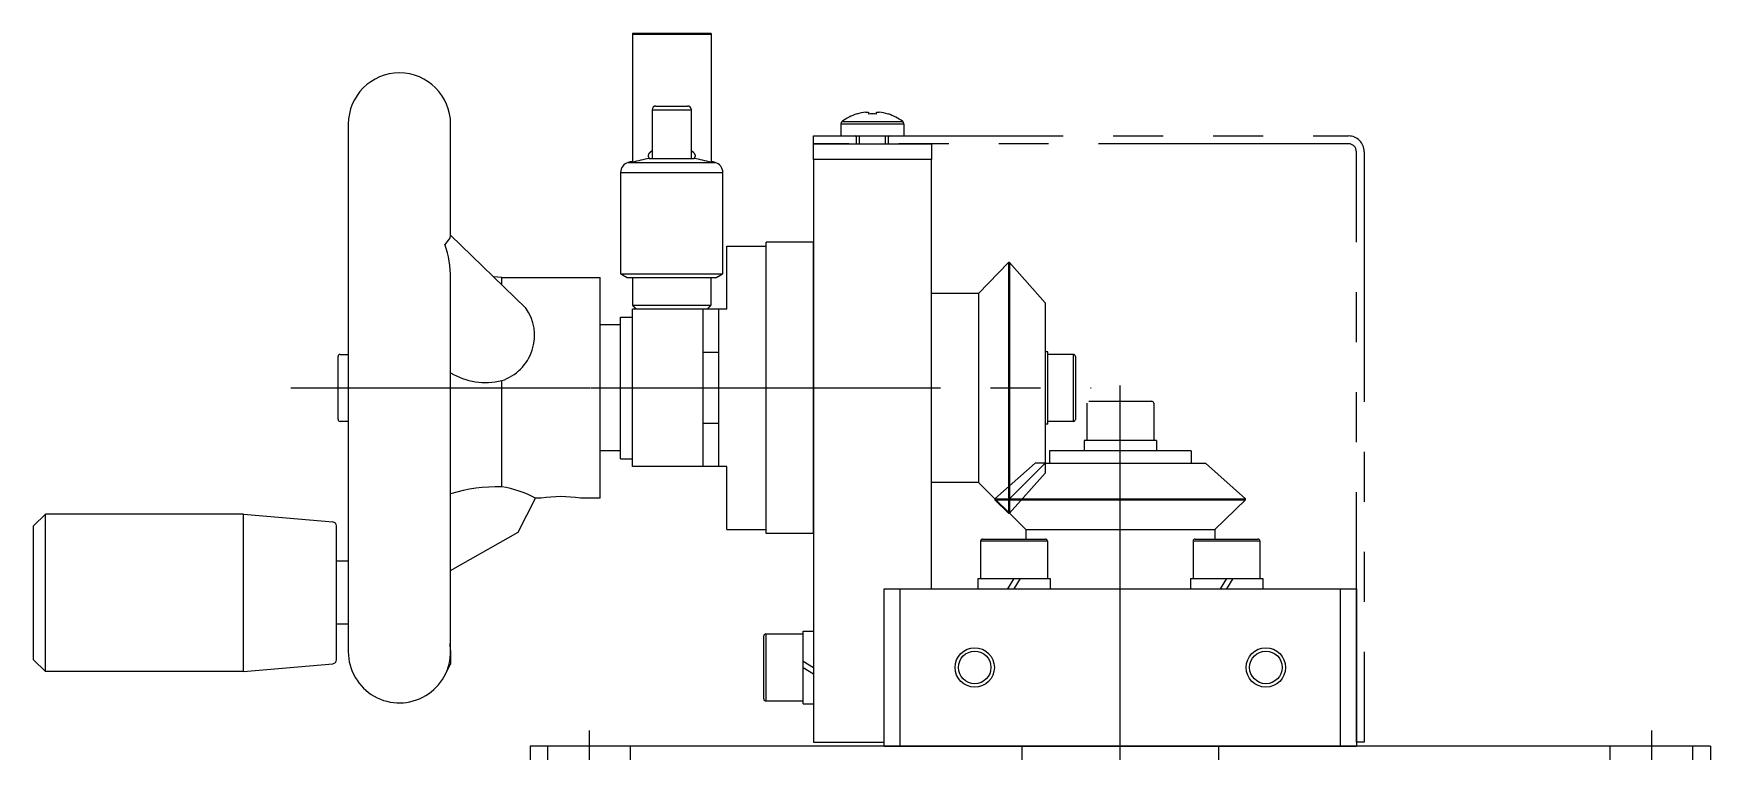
# Model space of a CAD drawing. Extents: x -165 to 387, y -458 to 75.
# Drawn here: x 171.9 to 385, y -260.7 to -169.5 of the extents above; entities that cross this region are included whole.
import ezdxf

# ---------------------------------------------------------------- set-up
doc = ezdxf.new("R2010")
doc.units = 0
for name, pattern in [('CENTER', [50.8, 31.75, -6.35, 6.35, -6.35]), ('DASHED', [19.05, 12.7, -6.35]), ('PHANTOM', [63.5, 31.75, -6.35, 6.35, -6.35, 6.35, -6.35])]:
    doc.linetypes.add(name, pattern=pattern)
doc.layers.get('0').update_dxf_attribs({"linetype": 'CONTINUOUS'})
doc.layers.add('CENTER', color=1, linetype='CENTER')
doc.layers.add('SCALE', color=7, linetype='CONTINUOUS')

msp = doc.modelspace()

# ---------------------------------------------------------------- linework, layer by layer
at = {"color": 7, "linetype": 'CONTINUOUS'}
for p, q in [((248, -169.5), (248, -169.62)), ((248, -169.62), (248, -185.88)), ((258, -169.62), (248, -169.62)), ((258, -169.5), (258, -169.62)), ((258, -169.62), (258, -185.88)), ((251, -178.7), (255, -178.7)), ((211.9, -181), (211.9, -248)), ((224.9, -195.12), (224.9, -181)), ((250.5, -179.2), (255.5, -179.2)), ((274.5, -180.96), (274.5, -182.5)), ((274.5, -180.96), (278.5, -180.96)), ((274.65, -180.67), (278.5, -180.67)), ((276.52, -179.73), (276.51, -179.71)), ((277.63, -179.48), (277.99, -179.48)), ((277.99, -179.48), (277.99, -179.73)), ((278.5, -180.67), (282.35, -180.67)), ((278.5, -180.96), (282.5, -180.96)), ((279.02, -179.48), (279.37, -179.48)), ((279.02, -179.73), (279.02, -179.48)), ((280.49, -179.71), (280.48, -179.73)), ((282.5, -180.96), (282.5, -182.5)), ((274.5, -182.5), (278.5, -182.5)), ((276.5, -183.5), (276.5, -182.7)), ((278.5, -182.5), (282.5, -182.5)), ((280.5, -182.7), (280.5, -183.5)), ((250.16, -185.38), (255.84, -185.38)), ((271, -185.5), (271, -183.5)), ((271, -183.5), (286, -183.5)), ((286, -183.5), (286, -185.5)), ((246.5, -187.14), (259.5, -187.14)), ((247.47, -185.88), (258.53, -185.88)), ((286, -185.5), (271, -185.5)), ((271, -185.5), (271, -259.5)), ((286, -240), (286, -185.5)), ((234.43, -204.31), (224.9, -195.12)), ((265, -233), (265, -196)), ((271, -233), (271, -196)), ((260, -196.5), (265, -196.5)), ((260, -204.5), (260, -196.5)), ((246.5, -200), (259.5, -200)), ((295.79, -198.57), (292, -202.5)), ((295.93, -198.57), (295.79, -198.57)), ((295.79, -198.57), (295.79, -214.5)), ((300.44, -203.68), (295.93, -198.57)), ((295.93, -198.57), (295.93, -214.5)), ((224.9, -247.86), (224.9, -200.61)), ((231.4, -200.5), (230.39, -200.41)), ((231.4, -200.5), (243.9, -200.5)), ((231.4, -201.39), (231.4, -200.5)), ((243.9, -228.5), (243.9, -200.5)), ((247.37, -200.5), (258.63, -200.5)), ((248, -204), (258, -204)), ((248, -224.5), (248, -204.5)), ((257, -224.5), (257, -204.5)), ((259, -224.5), (259, -204.5)), ((292, -202.5), (286, -202.5)), ((292, -202.5), (292, -214.5)), ((300.44, -203.68), (300.44, -214.5)), ((246.5, -206.5), (243.9, -206.5)), ((246.5, -205.5), (248, -205.5)), ((246.5, -223.5), (246.5, -205.5)), ((248, -223.5), (248, -205.5)), ((210.6, -218.5), (210.6, -210.5)), ((210.85, -210.25), (211.9, -210.25)), ((300.8, -209.9), (300.44, -209.9)), ((300.8, -219.1), (300.8, -209.9)), ((304.05, -210.25), (300.8, -210.25)), ((304.05, -218.75), (304.05, -210.25)), ((304.3, -210.5), (304.3, -218.5)), ((231.4, -227.06), (231.4, -213.57)), ((292, -214.5), (292, -226.5)), ((295.79, -214.5), (295.79, -230.42)), ((295.93, -214.5), (295.93, -230.42)), ((300.44, -214.5), (300.44, -224.06)), ((305.75, -216.45), (305.75, -221.2)), ((306, -216.2), (314, -216.2)), ((314.25, -216.45), (314.25, -221.2)), ((211.9, -218.75), (210.85, -218.75)), ((300.8, -219.1), (300.44, -219.1)), ((304.05, -218.75), (300.8, -218.75)), ((305.4, -221.2), (305.4, -222.5)), ((314.6, -221.2), (305.4, -221.2)), ((314.6, -221.2), (314.6, -222.5)), ((246.5, -222.5), (243.9, -222.5)), ((246.5, -223.5), (248, -223.5)), ((301, -222.5), (301, -224.06)), ((319, -222.5), (301, -222.5)), ((319, -222.5), (319, -224.06)), ((260, -232.5), (260, -224.5)), ((300.44, -224.06), (295.93, -228.57)), ((300.44, -224.06), (320.82, -224.06)), ((325.92, -228.57), (320.82, -224.06)), ((292, -226.5), (286, -226.5)), ((292, -226.5), (298, -232.5)), ((233.47, -232.83), (235.7, -228.5)), ((236.4, -228.5), (235.7, -228.5)), ((243.9, -228.5), (241.4, -228.5)), ((294.08, -228.57), (294.08, -228.71)), ((294.08, -228.57), (325.92, -228.57)), ((294.08, -228.71), (295.79, -230.42)), ((294.08, -228.71), (325.92, -228.71)), ((322, -232.5), (325.92, -228.71)), ((325.92, -228.71), (325.92, -228.57)), ((171.9, -232.02), (173.4, -230.52)), ((171.9, -249.02), (171.9, -232.02)), ((198.57, -230.52), (173.4, -230.52)), ((173.4, -250.52), (173.4, -230.52)), ((198.57, -230.52), (209.94, -231.52)), ((198.57, -250.52), (198.57, -230.52)), ((210.4, -249.03), (210.4, -232.02)), ((295.79, -230.42), (295.93, -230.42)), ((224.9, -237.67), (233.47, -232.83)), ((260, -232.5), (265, -232.5)), ((300.75, -233.95), (292.25, -233.95)), ((292.25, -233.95), (292.25, -238.7)), ((292.5, -233.7), (300.5, -233.7)), ((298, -232.5), (298, -233.7)), ((298, -232.5), (322, -232.5)), ((300.75, -233.95), (300.75, -238.7)), ((327.75, -233.95), (319.25, -233.95)), ((319.25, -233.95), (319.25, -238.7)), ((319.5, -233.7), (327.5, -233.7)), ((322, -232.5), (322, -233.7)), ((327.75, -233.95), (327.75, -238.7)), ((211.9, -236.52), (210.4, -236.52)), ((280, -240), (286, -240)), ((280, -259.5), (280, -240)), ((282, -240), (282, -260)), ((282, -240), (338, -240)), ((291.91, -238.7), (291.91, -240)), ((291.91, -238.7), (301.1, -238.7)), ((296.48, -238.7), (295.67, -240)), ((297.29, -238.7), (296.48, -240)), ((301.1, -238.7), (301.1, -240)), ((318.91, -238.7), (318.91, -240)), ((318.91, -238.7), (328.1, -238.7)), ((323.5, -238.7), (322.69, -240)), ((324.31, -238.7), (323.5, -240)), ((328.1, -238.7), (328.1, -240)), ((338, -240), (340, -240)), ((338, -260), (338, -240)), ((340, -240), (340, -260)), ((211.9, -244.52), (210.4, -244.52)), ((224.9, -247.86), (224.85, -246.96)), ((224.85, -246.96), (224.9, -247.02)), ((264.7, -250), (264.7, -246)), ((264.95, -245.75), (264.95, -250)), ((264.95, -245.75), (269.7, -245.75)), ((269.7, -245.4), (271, -245.4)), ((269.7, -254.6), (269.7, -245.4)), ((173.4, -250.52), (171.9, -249.02)), ((224.9, -247.86), (224.9, -249.57)), ((269.7, -249.19), (271, -250)), ((198.57, -250.52), (173.4, -250.52)), ((198.57, -250.52), (209.94, -249.53)), ((224.18, -250.96), (224.9, -249.57)), ((264.7, -254), (264.7, -250)), ((264.95, -250), (264.95, -254.25)), ((269.7, -250), (271, -250.81)), ((264.95, -254.25), (269.7, -254.25)), ((269.7, -254.6), (271, -254.6)), ((271, -259.5), (280, -259.5)), ((280, -260), (280, -259.5)), ((385, -260), (235, -260)), ((235, -260), (235, -440)), ((280, -260), (340, -260)), ((340, -260), (282, -260)), ((385, -260), (385, -440))]:
    msp.add_line(p, q, dxfattribs=at)
at = {"color": 3, "linetype": 'PHANTOM'}
for p, q in [((271, -183.5), (271, -182.5)), ((271, -183.5), (271, -182.5)), ((271, -182.5), (339, -182.5)), ((339, -183.5), (271, -183.5)), ((340, -259.5), (340, -184.5)), ((341, -184.5), (341, -259.5)), ((341, -259.5), (340, -259.5))]:
    msp.add_line(p, q, dxfattribs=at)
at = {"color": 3, "linetype": 'CONTINUOUS'}
for p, q in [((276.88, -183.5), (276.88, -182.5)), ((280.12, -182.5), (280.12, -183.5))]:
    msp.add_line(p, q, dxfattribs=at)
at = {"color": 7}
msp.add_line((257.5, -204.5), (248.5, -204.5), dxfattribs=at)
at = {"color": 1, "linetype": 'CENTER'}
for p, q in [((204.6, -214.5), (306.3, -214.5)), ((310, -260), (310, -214.2))]:
    msp.add_line(p, q, dxfattribs=at)
at = {"color": 3, "linetype": 'DASHED'}
for p, q in [((299.18, -224.06), (294.08, -228.57)), ((300.44, -225.32), (295.93, -230.42)), ((300.44, -224.06), (299.18, -224.06)), ((300.44, -224.06), (300.44, -225.32)), ((237.25, -266.5), (237.25, -260)), ((247.75, -266.5), (247.75, -260)), ((297.5, -260), (297.5, -270)), ((322.5, -260), (322.5, -270)), ((372.25, -266.5), (372.25, -260)), ((382.75, -266.5), (382.75, -260))]:
    msp.add_line(p, q, dxfattribs=at)
at = {"color": 7}
for points in [[(258, -169.5, 0), (257.84, -169.5, 0), (257.68, -169.5, 0), (257.52, -169.5, 0), (257.37, -169.5, 0), (257.21, -169.5, 0), (257.05, -169.5, 0), (256.89, -169.5, 0), (256.73, -169.5, 0), (256.57, -169.5, 0), (256.41, -169.5, 0), (256.25, -169.5, 0), (256.1, -169.5, 0), (255.94, -169.5, 0), (255.78, -169.5, 0), (255.62, -169.5, 0), (255.46, -169.5, 0), (255.3, -169.5, 0), (255.14, -169.5, 0), (254.98, -169.5, 0), (254.83, -169.5, 0), (254.67, -169.5, 0), (254.51, -169.5, 0), (254.35, -169.5, 0), (254.19, -169.5, 0), (254.03, -169.5, 0), (253.87, -169.5, 0), (253.71, -169.5, 0), (253.56, -169.5, 0), (253.4, -169.5, 0), (253.24, -169.5, 0), (253.08, -169.5, 0), (252.92, -169.5, 0), (252.76, -169.5, 0), (252.6, -169.5, 0), (252.44, -169.5, 0), (252.29, -169.5, 0), (252.13, -169.5, 0), (251.97, -169.5, 0), (251.81, -169.5, 0), (251.65, -169.5, 0), (251.49, -169.5, 0), (251.33, -169.5, 0), (251.18, -169.5, 0), (251.02, -169.5, 0), (250.86, -169.5, 0), (250.7, -169.5, 0), (250.54, -169.5, 0), (250.38, -169.5, 0), (250.22, -169.5, 0), (250.06, -169.5, 0), (249.91, -169.5, 0), (249.75, -169.5, 0), (249.59, -169.5, 0), (249.43, -169.5, 0), (249.27, -169.5, 0), (249.11, -169.5, 0), (248.95, -169.5, 0), (248.79, -169.5, 0), (248.64, -169.5, 0), (248.48, -169.5, 0), (248.32, -169.5, 0), (248.16, -169.5, 0), (248, -169.5, 0)], [(250.5, -179.2, 0), (250.5, -179.3, 0), (250.5, -179.4, 0), (250.5, -179.49, 0), (250.5, -179.59, 0), (250.5, -179.69, 0), (250.5, -179.79, 0), (250.5, -179.89, 0), (250.5, -179.98, 0), (250.5, -180.08, 0), (250.5, -180.18, 0), (250.5, -180.28, 0), (250.5, -180.38, 0), (250.5, -180.47, 0), (250.5, -180.57, 0), (250.5, -180.67, 0), (250.5, -180.77, 0), (250.5, -180.87, 0), (250.5, -180.97, 0), (250.5, -181.06, 0), (250.5, -181.16, 0), (250.5, -181.26, 0), (250.5, -181.36, 0), (250.5, -181.46, 0), (250.5, -181.55, 0), (250.5, -181.65, 0), (250.5, -181.75, 0), (250.5, -181.85, 0), (250.5, -181.95, 0), (250.5, -182.04, 0), (250.5, -182.14, 0), (250.5, -182.24, 0), (250.5, -182.34, 0), (250.5, -182.44, 0), (250.5, -182.53, 0), (250.5, -182.63, 0), (250.5, -182.73, 0), (250.5, -182.83, 0), (250.5, -182.93, 0), (250.5, -183.02, 0), (250.5, -183.12, 0), (250.5, -183.22, 0), (250.5, -183.32, 0), (250.5, -183.42, 0), (250.5, -183.52, 0), (250.5, -183.61, 0), (250.5, -183.71, 0), (250.5, -183.81, 0), (250.5, -183.91, 0), (250.5, -184.01, 0), (250.5, -184.1, 0), (250.5, -184.2, 0), (250.5, -184.3, 0), (250.5, -184.4, 0), (250.5, -184.5, 0), (250.5, -184.59, 0), (250.5, -184.69, 0), (250.5, -184.79, 0), (250.5, -184.89, 0), (250.5, -184.99, 0), (250.5, -185.08, 0), (250.5, -185.18, 0), (250.5, -185.28, 0), (250.5, -185.38, 0)], [(255.5, -185.38, 0), (255.5, -185.28, 0), (255.5, -185.18, 0), (255.5, -185.08, 0), (255.5, -184.99, 0), (255.5, -184.89, 0), (255.5, -184.79, 0), (255.5, -184.69, 0), (255.5, -184.59, 0), (255.5, -184.5, 0), (255.5, -184.4, 0), (255.5, -184.3, 0), (255.5, -184.2, 0), (255.5, -184.1, 0), (255.5, -184.01, 0), (255.5, -183.91, 0), (255.5, -183.81, 0), (255.5, -183.71, 0), (255.5, -183.61, 0), (255.5, -183.52, 0), (255.5, -183.42, 0), (255.5, -183.32, 0), (255.5, -183.22, 0), (255.5, -183.12, 0), (255.5, -183.02, 0), (255.5, -182.93, 0), (255.5, -182.83, 0), (255.5, -182.73, 0), (255.5, -182.63, 0), (255.5, -182.53, 0), (255.5, -182.44, 0), (255.5, -182.34, 0), (255.5, -182.24, 0), (255.5, -182.14, 0), (255.5, -182.04, 0), (255.5, -181.95, 0), (255.5, -181.85, 0), (255.5, -181.75, 0), (255.5, -181.65, 0), (255.5, -181.55, 0), (255.5, -181.46, 0), (255.5, -181.36, 0), (255.5, -181.26, 0), (255.5, -181.16, 0), (255.5, -181.06, 0), (255.5, -180.97, 0), (255.5, -180.87, 0), (255.5, -180.77, 0), (255.5, -180.67, 0), (255.5, -180.57, 0), (255.5, -180.47, 0), (255.5, -180.38, 0), (255.5, -180.28, 0), (255.5, -180.18, 0), (255.5, -180.08, 0), (255.5, -179.98, 0), (255.5, -179.89, 0), (255.5, -179.79, 0), (255.5, -179.69, 0), (255.5, -179.59, 0), (255.5, -179.49, 0), (255.5, -179.4, 0), (255.5, -179.3, 0), (255.5, -179.2, 0)], [(246.5, -187.14, 0), (246.5, -187.34, 0), (246.5, -187.55, 0), (246.5, -187.75, 0), (246.5, -187.95, 0), (246.5, -188.16, 0), (246.5, -188.36, 0), (246.5, -188.57, 0), (246.5, -188.77, 0), (246.5, -188.98, 0), (246.5, -189.18, 0), (246.5, -189.38, 0), (246.5, -189.59, 0), (246.5, -189.79, 0), (246.5, -190, 0), (246.5, -190.2, 0), (246.5, -190.4, 0), (246.5, -190.61, 0), (246.5, -190.81, 0), (246.5, -191.02, 0), (246.5, -191.22, 0), (246.5, -191.43, 0), (246.5, -191.63, 0), (246.5, -191.83, 0), (246.5, -192.04, 0), (246.5, -192.24, 0), (246.5, -192.45, 0), (246.5, -192.65, 0), (246.5, -192.85, 0), (246.5, -193.06, 0), (246.5, -193.26, 0), (246.5, -193.47, 0), (246.5, -193.67, 0), (246.5, -193.88, 0), (246.5, -194.08, 0), (246.5, -194.28, 0), (246.5, -194.49, 0), (246.5, -194.69, 0), (246.5, -194.9, 0), (246.5, -195.1, 0), (246.5, -195.3, 0), (246.5, -195.51, 0), (246.5, -195.71, 0), (246.5, -195.92, 0), (246.5, -196.12, 0), (246.5, -196.32, 0), (246.5, -196.53, 0), (246.5, -196.73, 0), (246.5, -196.94, 0), (246.5, -197.14, 0), (246.5, -197.35, 0), (246.5, -197.55, 0), (246.5, -197.75, 0), (246.5, -197.96, 0), (246.5, -198.16, 0), (246.5, -198.37, 0), (246.5, -198.57, 0), (246.5, -198.77, 0), (246.5, -198.98, 0), (246.5, -199.18, 0), (246.5, -199.39, 0), (246.5, -199.59, 0), (246.5, -199.8, 0), (246.5, -200, 0)], [(259.5, -200, 0), (259.5, -199.8, 0), (259.5, -199.59, 0), (259.5, -199.39, 0), (259.5, -199.18, 0), (259.5, -198.98, 0), (259.5, -198.77, 0), (259.5, -198.57, 0), (259.5, -198.37, 0), (259.5, -198.16, 0), (259.5, -197.96, 0), (259.5, -197.75, 0), (259.5, -197.55, 0), (259.5, -197.35, 0), (259.5, -197.14, 0), (259.5, -196.94, 0), (259.5, -196.73, 0), (259.5, -196.53, 0), (259.5, -196.32, 0), (259.5, -196.12, 0), (259.5, -195.92, 0), (259.5, -195.71, 0), (259.5, -195.51, 0), (259.5, -195.3, 0), (259.5, -195.1, 0), (259.5, -194.9, 0), (259.5, -194.69, 0), (259.5, -194.49, 0), (259.5, -194.28, 0), (259.5, -194.08, 0), (259.5, -193.88, 0), (259.5, -193.67, 0), (259.5, -193.47, 0), (259.5, -193.26, 0), (259.5, -193.06, 0), (259.5, -192.85, 0), (259.5, -192.65, 0), (259.5, -192.45, 0), (259.5, -192.24, 0), (259.5, -192.04, 0), (259.5, -191.83, 0), (259.5, -191.63, 0), (259.5, -191.43, 0), (259.5, -191.22, 0), (259.5, -191.02, 0), (259.5, -190.81, 0), (259.5, -190.61, 0), (259.5, -190.4, 0), (259.5, -190.2, 0), (259.5, -190, 0), (259.5, -189.79, 0), (259.5, -189.59, 0), (259.5, -189.38, 0), (259.5, -189.18, 0), (259.5, -188.98, 0), (259.5, -188.77, 0), (259.5, -188.57, 0), (259.5, -188.36, 0), (259.5, -188.16, 0), (259.5, -187.95, 0), (259.5, -187.75, 0), (259.5, -187.55, 0), (259.5, -187.34, 0), (259.5, -187.14, 0)], [(246.5, -200, 0), (246.51, -200.01, 0), (246.53, -200.02, 0), (246.54, -200.02, 0), (246.56, -200.03, 0), (246.57, -200.04, 0), (246.58, -200.05, 0), (246.6, -200.06, 0), (246.61, -200.06, 0), (246.62, -200.07, 0), (246.64, -200.08, 0), (246.65, -200.09, 0), (246.67, -200.1, 0), (246.68, -200.1, 0), (246.69, -200.11, 0), (246.71, -200.12, 0), (246.72, -200.13, 0), (246.73, -200.13, 0), (246.75, -200.14, 0), (246.76, -200.15, 0), (246.78, -200.16, 0), (246.79, -200.17, 0), (246.8, -200.17, 0), (246.82, -200.18, 0), (246.83, -200.19, 0), (246.84, -200.2, 0), (246.86, -200.21, 0), (246.87, -200.21, 0), (246.89, -200.22, 0), (246.9, -200.23, 0), (246.91, -200.24, 0), (246.93, -200.25, 0), (246.94, -200.25, 0), (246.95, -200.26, 0), (246.97, -200.27, 0), (246.98, -200.28, 0), (247, -200.29, 0), (247.01, -200.29, 0), (247.02, -200.3, 0), (247.04, -200.31, 0), (247.05, -200.32, 0), (247.06, -200.33, 0), (247.08, -200.33, 0), (247.09, -200.34, 0), (247.11, -200.35, 0), (247.12, -200.36, 0), (247.13, -200.36, 0), (247.15, -200.37, 0), (247.16, -200.38, 0), (247.17, -200.39, 0), (247.19, -200.4, 0), (247.2, -200.4, 0), (247.22, -200.41, 0), (247.23, -200.42, 0), (247.24, -200.43, 0), (247.26, -200.44, 0), (247.27, -200.44, 0), (247.28, -200.45, 0), (247.3, -200.46, 0), (247.31, -200.47, 0), (247.33, -200.48, 0), (247.34, -200.48, 0), (247.35, -200.49, 0), (247.37, -200.5, 0)], [(258.63, -200.5, 0), (258.65, -200.49, 0), (258.66, -200.48, 0), (258.68, -200.48, 0), (258.69, -200.47, 0), (258.7, -200.46, 0), (258.72, -200.45, 0), (258.73, -200.44, 0), (258.74, -200.44, 0), (258.76, -200.43, 0), (258.77, -200.42, 0), (258.79, -200.41, 0), (258.8, -200.4, 0), (258.81, -200.4, 0), (258.83, -200.39, 0), (258.84, -200.38, 0), (258.85, -200.37, 0), (258.87, -200.36, 0), (258.88, -200.36, 0), (258.9, -200.35, 0), (258.91, -200.34, 0), (258.92, -200.33, 0), (258.94, -200.33, 0), (258.95, -200.32, 0), (258.96, -200.31, 0), (258.98, -200.3, 0), (258.99, -200.29, 0), (259.01, -200.29, 0), (259.02, -200.28, 0), (259.03, -200.27, 0), (259.05, -200.26, 0), (259.06, -200.25, 0), (259.07, -200.25, 0), (259.09, -200.24, 0), (259.1, -200.23, 0), (259.12, -200.22, 0), (259.13, -200.21, 0), (259.14, -200.21, 0), (259.16, -200.2, 0), (259.17, -200.19, 0), (259.18, -200.18, 0), (259.2, -200.17, 0), (259.21, -200.17, 0), (259.23, -200.16, 0), (259.24, -200.15, 0), (259.25, -200.14, 0), (259.27, -200.13, 0), (259.28, -200.13, 0), (259.29, -200.12, 0), (259.31, -200.11, 0), (259.32, -200.1, 0), (259.34, -200.1, 0), (259.35, -200.09, 0), (259.36, -200.08, 0), (259.38, -200.07, 0), (259.39, -200.06, 0), (259.4, -200.06, 0), (259.42, -200.05, 0), (259.43, -200.04, 0), (259.45, -200.03, 0), (259.46, -200.02, 0), (259.47, -200.02, 0), (259.49, -200.01, 0), (259.5, -200, 0)], [(248, -200.5, 0), (248, -200.56, 0), (248, -200.61, 0), (248, -200.67, 0), (248, -200.72, 0), (248, -200.78, 0), (248, -200.83, 0), (248, -200.89, 0), (248, -200.94, 0), (248, -201, 0), (248, -201.06, 0), (248, -201.11, 0), (248, -201.17, 0), (248, -201.22, 0), (248, -201.28, 0), (248, -201.33, 0), (248, -201.39, 0), (248, -201.44, 0), (248, -201.5, 0), (248, -201.56, 0), (248, -201.61, 0), (248, -201.67, 0), (248, -201.72, 0), (248, -201.78, 0), (248, -201.83, 0), (248, -201.89, 0), (248, -201.94, 0), (248, -202, 0), (248, -202.06, 0), (248, -202.11, 0), (248, -202.17, 0), (248, -202.22, 0), (248, -202.28, 0), (248, -202.33, 0), (248, -202.39, 0), (248, -202.44, 0), (248, -202.5, 0), (248, -202.56, 0), (248, -202.61, 0), (248, -202.67, 0), (248, -202.72, 0), (248, -202.78, 0), (248, -202.83, 0), (248, -202.89, 0), (248, -202.94, 0), (248, -203, 0), (248, -203.06, 0), (248, -203.11, 0), (248, -203.17, 0), (248, -203.22, 0), (248, -203.28, 0), (248, -203.33, 0), (248, -203.39, 0), (248, -203.44, 0), (248, -203.5, 0), (248, -203.56, 0), (248, -203.61, 0), (248, -203.67, 0), (248, -203.72, 0), (248, -203.78, 0), (248, -203.83, 0), (248, -203.89, 0), (248, -203.94, 0), (248, -204, 0)], [(258, -204, 0), (258, -203.94, 0), (258, -203.89, 0), (258, -203.83, 0), (258, -203.78, 0), (258, -203.72, 0), (258, -203.67, 0), (258, -203.61, 0), (258, -203.56, 0), (258, -203.5, 0), (258, -203.44, 0), (258, -203.39, 0), (258, -203.33, 0), (258, -203.28, 0), (258, -203.22, 0), (258, -203.17, 0), (258, -203.11, 0), (258, -203.06, 0), (258, -203, 0), (258, -202.94, 0), (258, -202.89, 0), (258, -202.83, 0), (258, -202.78, 0), (258, -202.72, 0), (258, -202.67, 0), (258, -202.61, 0), (258, -202.56, 0), (258, -202.5, 0), (258, -202.44, 0), (258, -202.39, 0), (258, -202.33, 0), (258, -202.28, 0), (258, -202.22, 0), (258, -202.17, 0), (258, -202.11, 0), (258, -202.06, 0), (258, -202, 0), (258, -201.94, 0), (258, -201.89, 0), (258, -201.83, 0), (258, -201.78, 0), (258, -201.72, 0), (258, -201.67, 0), (258, -201.61, 0), (258, -201.56, 0), (258, -201.5, 0), (258, -201.44, 0), (258, -201.39, 0), (258, -201.33, 0), (258, -201.28, 0), (258, -201.22, 0), (258, -201.17, 0), (258, -201.11, 0), (258, -201.06, 0), (258, -201, 0), (258, -200.94, 0), (258, -200.89, 0), (258, -200.83, 0), (258, -200.78, 0), (258, -200.72, 0), (258, -200.67, 0), (258, -200.61, 0), (258, -200.56, 0), (258, -200.5, 0)], [(248, -204, 0), (248.01, -204.01, 0), (248.02, -204.02, 0), (248.02, -204.02, 0), (248.03, -204.03, 0), (248.04, -204.04, 0), (248.05, -204.05, 0), (248.06, -204.06, 0), (248.06, -204.06, 0), (248.07, -204.07, 0), (248.08, -204.08, 0), (248.09, -204.09, 0), (248.1, -204.1, 0), (248.1, -204.1, 0), (248.11, -204.11, 0), (248.12, -204.12, 0), (248.13, -204.13, 0), (248.14, -204.13, 0), (248.14, -204.14, 0), (248.15, -204.15, 0), (248.16, -204.16, 0), (248.17, -204.17, 0), (248.18, -204.17, 0), (248.18, -204.18, 0), (248.19, -204.19, 0), (248.2, -204.2, 0), (248.21, -204.21, 0), (248.21, -204.21, 0), (248.22, -204.22, 0), (248.23, -204.23, 0), (248.24, -204.24, 0), (248.25, -204.25, 0), (248.25, -204.25, 0), (248.26, -204.26, 0), (248.27, -204.27, 0), (248.28, -204.28, 0), (248.29, -204.29, 0), (248.29, -204.29, 0), (248.3, -204.3, 0), (248.31, -204.31, 0), (248.32, -204.32, 0), (248.33, -204.33, 0), (248.33, -204.33, 0), (248.34, -204.34, 0), (248.35, -204.35, 0), (248.36, -204.36, 0), (248.37, -204.36, 0), (248.37, -204.37, 0), (248.38, -204.38, 0), (248.39, -204.39, 0), (248.4, -204.4, 0), (248.41, -204.4, 0), (248.41, -204.41, 0), (248.42, -204.42, 0), (248.43, -204.43, 0), (248.44, -204.44, 0), (248.44, -204.44, 0), (248.45, -204.45, 0), (248.46, -204.46, 0), (248.47, -204.47, 0), (248.48, -204.48, 0), (248.48, -204.48, 0), (248.49, -204.49, 0), (248.5, -204.5, 0)], [(257.5, -204.5, 0), (257.51, -204.49, 0), (257.52, -204.48, 0), (257.52, -204.48, 0), (257.53, -204.47, 0), (257.54, -204.46, 0), (257.55, -204.45, 0), (257.56, -204.44, 0), (257.56, -204.44, 0), (257.57, -204.43, 0), (257.58, -204.42, 0), (257.59, -204.41, 0), (257.6, -204.4, 0), (257.6, -204.4, 0), (257.61, -204.39, 0), (257.62, -204.38, 0), (257.63, -204.37, 0), (257.64, -204.36, 0), (257.64, -204.36, 0), (257.65, -204.35, 0), (257.66, -204.34, 0), (257.67, -204.33, 0), (257.68, -204.33, 0), (257.68, -204.32, 0), (257.69, -204.31, 0), (257.7, -204.3, 0), (257.71, -204.29, 0), (257.71, -204.29, 0), (257.72, -204.28, 0), (257.73, -204.27, 0), (257.74, -204.26, 0), (257.75, -204.25, 0), (257.75, -204.25, 0), (257.76, -204.24, 0), (257.77, -204.23, 0), (257.78, -204.22, 0), (257.79, -204.21, 0), (257.79, -204.21, 0), (257.8, -204.2, 0), (257.81, -204.19, 0), (257.82, -204.18, 0), (257.83, -204.17, 0), (257.83, -204.17, 0), (257.84, -204.16, 0), (257.85, -204.15, 0), (257.86, -204.14, 0), (257.87, -204.13, 0), (257.87, -204.13, 0), (257.88, -204.12, 0), (257.89, -204.11, 0), (257.9, -204.1, 0), (257.91, -204.1, 0), (257.91, -204.09, 0), (257.92, -204.08, 0), (257.93, -204.07, 0), (257.94, -204.06, 0), (257.94, -204.06, 0), (257.95, -204.05, 0), (257.96, -204.04, 0), (257.97, -204.03, 0), (257.98, -204.02, 0), (257.98, -204.02, 0), (257.99, -204.01, 0), (258, -204, 0)]]:
    msp.add_polyline3d(points, dxfattribs=at)
at = {"color": 7, "linetype": 'CONTINUOUS'}
for points in [[(250.5, -184.42, 0), (250.49, -184.43, 0), (250.48, -184.43, 0), (250.47, -184.44, 0), (250.45, -184.45, 0), (250.44, -184.45, 0), (250.43, -184.46, 0), (250.42, -184.47, 0), (250.41, -184.47, 0), (250.4, -184.48, 0), (250.39, -184.49, 0), (250.38, -184.49, 0), (250.37, -184.5, 0), (250.36, -184.51, 0), (250.35, -184.51, 0), (250.34, -184.52, 0), (250.33, -184.53, 0), (250.32, -184.53, 0), (250.31, -184.54, 0), (250.3, -184.55, 0), (250.29, -184.55, 0), (250.28, -184.56, 0), (250.27, -184.57, 0), (250.26, -184.58, 0), (250.25, -184.58, 0), (250.24, -184.59, 0), (250.24, -184.6, 0), (250.23, -184.61, 0), (250.22, -184.61, 0), (250.21, -184.62, 0), (250.2, -184.63, 0), (250.2, -184.63, 0), (250.19, -184.64, 0), (250.18, -184.65, 0), (250.17, -184.66, 0), (250.17, -184.66, 0), (250.16, -184.67, 0), (250.15, -184.68, 0), (250.15, -184.69, 0), (250.14, -184.69, 0), (250.13, -184.7, 0), (250.13, -184.71, 0), (250.12, -184.72, 0), (250.11, -184.72, 0), (250.11, -184.73, 0), (250.1, -184.74, 0), (250.1, -184.75, 0), (250.09, -184.75, 0), (250.09, -184.76, 0), (250.08, -184.77, 0), (250.08, -184.78, 0), (250.07, -184.78, 0), (250.07, -184.79, 0), (250.06, -184.8, 0), (250.06, -184.81, 0), (250.06, -184.81, 0), (250.05, -184.82, 0), (250.05, -184.83, 0), (250.04, -184.84, 0), (250.04, -184.85, 0), (250.04, -184.85, 0), (250.03, -184.86, 0), (250.03, -184.87, 0), (250.03, -184.88, 0), (250.02, -184.88, 0), (250.02, -184.89, 0), (250.02, -184.9, 0), (250.02, -184.91, 0), (250.01, -184.92, 0), (250.01, -184.92, 0), (250.01, -184.93, 0), (250.01, -184.94, 0), (250.01, -184.95, 0), (250.01, -184.95, 0), (250, -184.96, 0), (250, -184.97, 0), (250, -184.98, 0), (250, -184.99, 0), (250, -184.99, 0), (250, -185, 0), (250, -185.01, 0), (250, -185.02, 0), (250, -185.03, 0), (250, -185.03, 0), (250, -185.04, 0), (250, -185.05, 0), (250, -185.06, 0), (250, -185.06, 0), (250, -185.07, 0), (250, -185.08, 0), (250.01, -185.09, 0), (250.01, -185.1, 0), (250.01, -185.1, 0), (250.01, -185.11, 0), (250.01, -185.12, 0), (250.01, -185.13, 0), (250.02, -185.13, 0), (250.02, -185.14, 0), (250.02, -185.15, 0), (250.02, -185.16, 0), (250.03, -185.17, 0), (250.03, -185.17, 0), (250.03, -185.18, 0), (250.04, -185.19, 0), (250.04, -185.2, 0), (250.04, -185.2, 0), (250.05, -185.21, 0), (250.05, -185.22, 0), (250.05, -185.23, 0), (250.06, -185.24, 0), (250.06, -185.24, 0), (250.07, -185.25, 0), (250.07, -185.26, 0), (250.08, -185.27, 0), (250.08, -185.27, 0), (250.09, -185.28, 0), (250.09, -185.29, 0), (250.1, -185.3, 0), (250.1, -185.3, 0), (250.11, -185.31, 0), (250.11, -185.32, 0), (250.12, -185.33, 0), (250.13, -185.33, 0), (250.13, -185.34, 0), (250.14, -185.35, 0), (250.14, -185.36, 0), (250.15, -185.36, 0), (250.16, -185.37, 0), (250.16, -185.38, 0)], [(255.84, -185.38, 0), (255.84, -185.37, 0), (255.85, -185.36, 0), (255.86, -185.36, 0), (255.86, -185.35, 0), (255.87, -185.34, 0), (255.88, -185.33, 0), (255.88, -185.33, 0), (255.89, -185.32, 0), (255.89, -185.31, 0), (255.9, -185.3, 0), (255.9, -185.3, 0), (255.91, -185.29, 0), (255.91, -185.28, 0), (255.92, -185.27, 0), (255.92, -185.27, 0), (255.93, -185.26, 0), (255.93, -185.25, 0), (255.94, -185.24, 0), (255.94, -185.24, 0), (255.95, -185.23, 0), (255.95, -185.22, 0), (255.95, -185.21, 0), (255.96, -185.2, 0), (255.96, -185.2, 0), (255.97, -185.19, 0), (255.97, -185.18, 0), (255.97, -185.17, 0), (255.97, -185.17, 0), (255.98, -185.16, 0), (255.98, -185.15, 0), (255.98, -185.14, 0), (255.98, -185.13, 0), (255.99, -185.13, 0), (255.99, -185.12, 0), (255.99, -185.11, 0), (255.99, -185.1, 0), (255.99, -185.1, 0), (256, -185.09, 0), (256, -185.08, 0), (256, -185.07, 0), (256, -185.06, 0), (256, -185.06, 0), (256, -185.05, 0), (256, -185.04, 0), (256, -185.03, 0), (256, -185.03, 0), (256, -185.02, 0), (256, -185.01, 0), (256, -185, 0), (256, -184.99, 0), (256, -184.99, 0), (256, -184.98, 0), (256, -184.97, 0), (256, -184.96, 0), (255.99, -184.95, 0), (255.99, -184.95, 0), (255.99, -184.94, 0), (255.99, -184.93, 0), (255.99, -184.92, 0), (255.99, -184.92, 0), (255.98, -184.91, 0), (255.98, -184.9, 0), (255.98, -184.89, 0), (255.98, -184.88, 0), (255.97, -184.88, 0), (255.97, -184.87, 0), (255.97, -184.86, 0), (255.96, -184.85, 0), (255.96, -184.85, 0), (255.96, -184.84, 0), (255.95, -184.83, 0), (255.95, -184.82, 0), (255.95, -184.81, 0), (255.94, -184.81, 0), (255.94, -184.8, 0), (255.93, -184.79, 0), (255.93, -184.78, 0), (255.92, -184.78, 0), (255.92, -184.77, 0), (255.91, -184.76, 0), (255.91, -184.75, 0), (255.9, -184.75, 0), (255.9, -184.74, 0), (255.89, -184.73, 0), (255.89, -184.72, 0), (255.88, -184.72, 0), (255.87, -184.71, 0), (255.87, -184.7, 0), (255.86, -184.69, 0), (255.85, -184.69, 0), (255.85, -184.68, 0), (255.84, -184.67, 0), (255.83, -184.66, 0), (255.83, -184.66, 0), (255.82, -184.65, 0), (255.81, -184.64, 0), (255.8, -184.63, 0), (255.8, -184.63, 0), (255.79, -184.62, 0), (255.78, -184.61, 0), (255.77, -184.61, 0), (255.76, -184.6, 0), (255.76, -184.59, 0), (255.75, -184.58, 0), (255.74, -184.58, 0), (255.73, -184.57, 0), (255.72, -184.56, 0), (255.71, -184.55, 0), (255.7, -184.55, 0), (255.69, -184.54, 0), (255.68, -184.53, 0), (255.67, -184.53, 0), (255.66, -184.52, 0), (255.65, -184.51, 0), (255.64, -184.51, 0), (255.63, -184.5, 0), (255.62, -184.49, 0), (255.61, -184.49, 0), (255.6, -184.48, 0), (255.59, -184.47, 0), (255.58, -184.47, 0), (255.57, -184.46, 0), (255.56, -184.45, 0), (255.55, -184.45, 0), (255.54, -184.44, 0), (255.52, -184.43, 0), (255.51, -184.43, 0), (255.5, -184.42, 0)]]:
    msp.add_polyline3d(points, dxfattribs=at)
at = {"color": 3, "linetype": 'CONTINUOUS'}
for centre in [(291.5, -250), (328.5, -250)]:
    msp.add_circle(centre, 2.5, dxfattribs=at)
at = {"color": 7, "linetype": 'CONTINUOUS'}
for centre in [(291.5, -250), (328.5, -250)]:
    msp.add_circle(centre, 2.07, dxfattribs=at)
for centre, radius, start, end in [((218.4, -181), 6.5, 0, 180), ((251, -179.2), 0.5, 90, 180), ((255, -179.2), 0.5, 0, 90), ((274.86, -180.96), 0.36, 126.3584, 180), ((278.5, -185.9), 6.5, 107.8626, 126.3584), ((278.5, -185.9), 6.48, 97.6968, 107.8351), ((278.5, -186.89), 7.18, 85.8857, 94.1143), ((278.5, -185.9), 6.48, 72.1649, 82.3032), ((278.5, -185.9), 6.5, 53.6416, 72.1374), ((282.14, -180.96), 0.36, 0, 53.6416), ((276.3, -182.7), 0.2, 0, 90), ((280.7, -182.7), 0.2, 90, 180), ((251.92, -197.91), 12.65, 97.9905, 108.0631), ((254.08, -197.91), 12.65, 71.9369, 82.0095), ((247.8, -187.14), 1.3, 104.5701, 180), ((253, -207.14), 21.97, 103.1544, 104.5701), ((253, -207.14), 21.97, 75.4299, 76.8456), ((258.2, -187.14), 1.3, 0, 75.4299), ((221.7, -193.67), 3.6, 313.7895, 329.2334), ((224.08, -195.1), 0.816, 329.6799, 358.5219), ((211.42, -200.59), 13.48, 359.9182, 18.7196), ((229.54, -207.84), 6.03, 287.9436, 35.8477), ((210.85, -210.5), 0.25, 90, 180), ((304.05, -210.5), 0.25, 0, 90), ((229.36, -205.06), 8.75, 239.3292, 283.4595), ((314, -216.45), 0.25, 0, 90), ((210.85, -218.5), 0.25, 180, 270), ((304.05, -218.5), 0.25, 270, 0), ((230.86, -247.1), 20.04, 88.4678, 107.3123), ((229.28, -240.54), 13.64, 61.953, 81.0723), ((238.91, -244.84), 16.53, 81.3468, 98.7321), ((209.9, -232.02), 0.5, 0, 85), ((292.5, -233.95), 0.25, 90, 180), ((300.5, -233.95), 0.25, 0, 90), ((319.5, -233.95), 0.25, 90, 180), ((327.5, -233.95), 0.25, 0, 90), ((264.95, -246), 0.25, 90, 180), ((209.9, -249.03), 0.5, 275, 0), ((218.4, -248), 6.5, 180.0069, 1.2501), ((264.95, -254), 0.25, 180, 270)]:
    msp.add_arc(centre, radius, start, end, dxfattribs=at)
at = {"color": 3, "linetype": 'PHANTOM'}
for radius in [2, 1]:
    msp.add_arc((339, -184.5), radius, 0, 90, dxfattribs=at)
at = {"layer": 'CENTER', "color": 1, "linetype": 'CENTER'}
for p, q in [((210.9, -214.5), (278.9, -214.5)), ((310, -442), (310, -214.2)), ((242.5, -258), (242.5, -272)), ((377.5, -258), (377.5, -272))]:
    msp.add_line(p, q, dxfattribs=at)
at = {"layer": 'SCALE', "color": 7, "linetype": 'CONTINUOUS'}
for p, q in [((271, -196), (265, -196)), ((260, -204.5), (248, -204.5)), ((259, -210), (257, -210)), ((259, -219), (257, -219)), ((260, -224.5), (248, -224.5)), ((271, -233), (265, -233))]:
    msp.add_line(p, q, dxfattribs=at)

doc.saveas('drawing.dxf')
